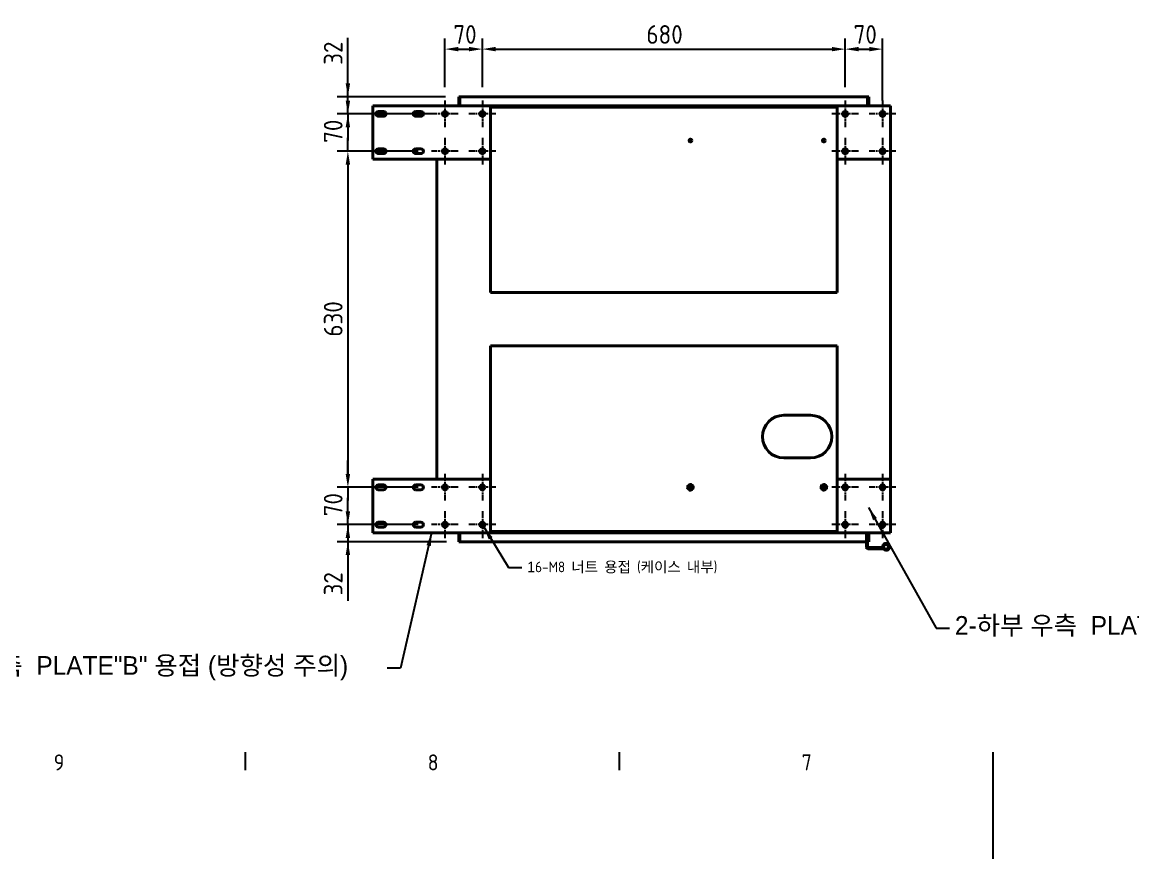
# Model space of a CAD drawing. Header units: millimetres. Extents: x 0 to 51860, y 0 to 5940.
# Drawn here: x 12144 to 14225, y 0 to 1568 of the extents above; entities that cross this region are included whole.
import ezdxf

# ---------------------------------------------------------------- set-up
doc = ezdxf.new("R2010")
doc.units = ezdxf.units.MM
doc.header["$LTSCALE"] = 10
doc.linetypes.add('CHAIN', pattern=[0.3543, 0.2362, -0.0295, 0.0591, -0.0295])
doc.layers.get('0').update_dxf_attribs({"color": 3, "lineweight": 25})
for name, color, linetype, lineweight in [('가시적인 것(ISO)', 3, 'Continuous', 40), ('가시적인 좁은 것(ISO)', 3, 'Continuous', 35), ('경계(ISO)', 7, 'Continuous', 25), ('기호(ISO)', 5, 'Continuous', 25), ('중심 표식(ISO)', 1, 'Continuous', 25), ('치수(ISO)', 2, 'Continuous', 25)]:
    doc.layers.add(name, color=color, linetype=linetype, lineweight=lineweight)
doc.styles.add('문자 텍스트_PSTEK_POSCO', font='isocp.shx')
doc.styles.add('치수 텍스트_PSTEK_POSCO', font='isocp.shx')
doc.dimstyles.new('치수_PSTEK_POSCO', dxfattribs={"dimscale": 10, "dimtxt": 3.5, "dimasz": 2.5, "dimexe": 2, "dimexo": 2.5, "dimgap": 1, "dimtad": 1, "dimrnd": 1e-08, "dimdsep": 46, "dimtxsty": '치수 텍스트_PSTEK_POSCO', "dimcen": 0.09, "dimdle": 10, "dimclrd": 7, "dimclre": 7, "dimclrt": 2, "dimadec": 1, "dimazin": 2, "dimtfac": 1, "dimtmove": 0, "dimatfit": 3, "dimfxl": 0, "dimtolj": 1, "dimlwd": -1, "dimlwe": -1, "dimarcsym": 0})
doc.dimstyles.new('치수_PSTEK_POSCO$7', dxfattribs={"dimscale": 10, "dimtxt": 3.5, "dimasz": 2.5, "dimexe": 2, "dimexo": 2.5, "dimgap": 1, "dimtad": 1, "dimrnd": 1e-08, "dimdsep": 46, "dimtxsty": '치수 텍스트_PSTEK_POSCO', "dimcen": 0.09, "dimdle": 10, "dimclrd": 7, "dimclre": 7, "dimclrt": 2, "dimadec": 1, "dimazin": 2, "dimtfac": 1, "dimtmove": 0, "dimatfit": 3, "dimfxl": 0, "dimtolj": 1, "dimlwd": -1, "dimlwe": -1, "dimarcsym": 0})

# ---------------------------------------------------------------- blocks, each defined once
blk = doc.blocks.new('경계 Default Border')
at = {"layer": '경계(ISO)'}
for p, q in [((280.33, 20), (280.33, 16.6)), ((350.42, 20), (350.42, 16.6))]:
    blk.add_line(p, q, dxfattribs=at)
at = {"layer": '경계(ISO)', "flags": 128}
blk.add_lwpolyline([(420.5, 0), (420.5, 20)], dxfattribs=at)
at = {"layer": '경계(ISO)', "color": 2, "char_height": 3, "attachment_point": 7, "style": '문자 텍스트_PSTEK_POSCO'}
for s, insert in [('9', (244.44, 16.57)), ('8', (314.52, 16.57)), ('7', (384.6, 16.59))]:
    blk.add_mtext(s, dxfattribs=dict(at, insert=insert))
blk = doc.blocks.new('*D56')
at = {"layer": 'Defpoints', "color": 0}
for p in [(12754.2, 696.4), (12911.2, 696.4), (12911.2, 626.4)]:
    blk.add_point(p, dxfattribs=at)
at = {"layer": '치수(ISO)', "color": 7}
for p, q in [((12754.2, 721.4), (12754.2, 746.4)), ((12886.2, 696.4), (12734.2, 696.4)), ((12754.2, 696.4), (12754.2, 671.4)), ((12754.2, 651.4), (12754.2, 671.4)), ((12754.2, 626.4), (12754.2, 651.4)), ((12886.2, 626.4), (12734.2, 626.4)), ((12754.2, 601.4), (12754.2, 576.4))]:
    blk.add_line(p, q, dxfattribs=at)
for points in [[(12750.1, 721.4), (12758.4, 721.4), (12754.2, 696.4)], [(12750.1, 601.4), (12758.4, 601.4), (12754.2, 626.4)]]:
    blk.add_solid(points, dxfattribs=at)
at = {"layer": '치수(ISO)', "color": 2, "insert": (12726.7, 642.1), "char_height": 35, "attachment_point": 4, "rotation": 90, "style": '치수 텍스트_PSTEK_POSCO'}
blk.add_mtext('\\A1;70', dxfattribs=at)
blk = doc.blocks.new('*D57')
at = {"layer": 'Defpoints', "color": 0}
for p in [(12911.2, 626.4), (12754.2, 594.4), (12964.2, 594.4)]:
    blk.add_point(p, dxfattribs=at)
at = {"layer": '치수(ISO)', "color": 7}
for p, q in [((12754.2, 651.4), (12754.2, 676.4)), ((12886.2, 626.4), (12734.2, 626.4)), ((12754.2, 626.4), (12754.2, 594.4)), ((12939.2, 594.4), (12734.2, 594.4)), ((12754.2, 569.4), (12754.2, 483.8))]:
    blk.add_line(p, q, dxfattribs=at)
for points in [[(12750.1, 651.4), (12758.4, 651.4), (12754.2, 626.4)], [(12750.1, 569.4), (12758.4, 569.4), (12754.2, 594.4)]]:
    blk.add_solid(points, dxfattribs=at)
at = {"layer": '치수(ISO)', "color": 2, "insert": (12726.7, 493.8), "char_height": 35, "attachment_point": 4, "rotation": 90, "style": '치수 텍스트_PSTEK_POSCO'}
blk.add_mtext('\\A1;32', dxfattribs=at)
blk = doc.blocks.new('*D58')
at = {"layer": 'Defpoints', "color": 0}
for p in [(12911.2, 1326.4), (12754.2, 696.4), (12911.2, 696.4)]:
    blk.add_point(p, dxfattribs=at)
at = {"layer": '치수(ISO)', "color": 7}
for p, q in [((12886.2, 1326.4), (12734.2, 1326.4)), ((12754.2, 1301.4), (12754.2, 721.4)), ((12886.2, 696.4), (12734.2, 696.4))]:
    blk.add_line(p, q, dxfattribs=at)
for points in [[(12750.1, 1301.4), (12758.4, 1301.4), (12754.2, 1326.4)], [(12750.1, 721.4), (12758.4, 721.4), (12754.2, 696.4)]]:
    blk.add_solid(points, dxfattribs=at)
at = {"layer": '치수(ISO)', "color": 2, "insert": (12726.7, 978.8), "char_height": 35, "attachment_point": 4, "rotation": 90, "style": '치수 텍스트_PSTEK_POSCO'}
blk.add_mtext('\\A1;630', dxfattribs=at)
blk = doc.blocks.new('*D59')
at = {"layer": 'Defpoints', "color": 0}
for p in [(12936.2, 1396.4), (12754.2, 1326.4), (12911.2, 1326.4)]:
    blk.add_point(p, dxfattribs=at)
at = {"layer": '치수(ISO)', "color": 7}
for p, q in [((12754.2, 1421.4), (12754.2, 1446.4)), ((12911.2, 1396.4), (12734.2, 1396.4)), ((12754.2, 1396.4), (12754.2, 1371.4)), ((12754.2, 1371.4), (12754.2, 1351.4)), ((12754.2, 1326.4), (12754.2, 1351.4)), ((12886.2, 1326.4), (12734.2, 1326.4)), ((12754.2, 1301.4), (12754.2, 1276.4))]:
    blk.add_line(p, q, dxfattribs=at)
for points in [[(12750.1, 1421.4), (12758.4, 1421.4), (12754.2, 1396.4)], [(12750.1, 1301.4), (12758.4, 1301.4), (12754.2, 1326.4)]]:
    blk.add_solid(points, dxfattribs=at)
at = {"layer": '치수(ISO)', "color": 2, "insert": (12726.7, 1342.1), "char_height": 35, "attachment_point": 4, "rotation": 90, "style": '치수 텍스트_PSTEK_POSCO'}
blk.add_mtext('\\A1;70', dxfattribs=at)
blk = doc.blocks.new('*D60')
at = {"layer": 'Defpoints', "color": 0}
for p in [(12961.9, 1428.4), (12754.2, 1396.4), (12936.2, 1396.4)]:
    blk.add_point(p, dxfattribs=at)
at = {"layer": '치수(ISO)', "color": 7}
for p, q in [((12754.2, 1453.4), (12754.2, 1539)), ((12936.9, 1428.4), (12734.2, 1428.4)), ((12754.2, 1396.4), (12754.2, 1428.4)), ((12911.2, 1396.4), (12734.2, 1396.4)), ((12754.2, 1371.4), (12754.2, 1346.4))]:
    blk.add_line(p, q, dxfattribs=at)
for points in [[(12750.1, 1453.4), (12758.4, 1453.4), (12754.2, 1428.4)], [(12750.1, 1371.4), (12758.4, 1371.4), (12754.2, 1396.4)]]:
    blk.add_solid(points, dxfattribs=at)
at = {"layer": '치수(ISO)', "color": 2, "insert": (12726.7, 1488.4), "char_height": 35, "attachment_point": 4, "rotation": 90, "style": '치수 텍스트_PSTEK_POSCO'}
blk.add_mtext('\\A1;32', dxfattribs=at)
blk = doc.blocks.new('*D61')
at = {"layer": 'Defpoints', "color": 0}
for p in [(13006.2, 1517.8), (12936.2, 1421.4), (13006.2, 1421.4)]:
    blk.add_point(p, dxfattribs=at)
at = {"layer": '치수(ISO)', "color": 7}
for p, q in [((12936.2, 1446.4), (12936.2, 1537.8)), ((13006.2, 1446.4), (13006.2, 1537.8)), ((12961.2, 1517.8), (12981.2, 1517.8))]:
    blk.add_line(p, q, dxfattribs=at)
for points in [[(12961.2, 1522), (12961.2, 1513.7), (12936.2, 1517.8)], [(12981.2, 1522), (12981.2, 1513.7), (13006.2, 1517.8)]]:
    blk.add_solid(points, dxfattribs=at)
at = {"layer": '치수(ISO)', "color": 2, "insert": (12951.9, 1545.3), "char_height": 35, "attachment_point": 4, "style": '치수 텍스트_PSTEK_POSCO'}
blk.add_mtext('\\A1;70', dxfattribs=at)
blk = doc.blocks.new('*D62')
at = {"layer": 'Defpoints', "color": 0}
for p in [(13686.2, 1517.8), (13006.2, 1421.4), (13686.2, 1421.4)]:
    blk.add_point(p, dxfattribs=at)
at = {"layer": '치수(ISO)', "color": 7}
for p, q in [((13006.2, 1446.4), (13006.2, 1537.8)), ((13686.2, 1446.4), (13686.2, 1537.8)), ((13031.2, 1517.8), (13661.2, 1517.8))]:
    blk.add_line(p, q, dxfattribs=at)
for points in [[(13031.2, 1522), (13031.2, 1513.7), (13006.2, 1517.8)], [(13661.2, 1522), (13661.2, 1513.7), (13686.2, 1517.8)]]:
    blk.add_solid(points, dxfattribs=at)
at = {"layer": '치수(ISO)', "color": 2, "insert": (13313.7, 1545.3), "char_height": 35, "attachment_point": 4, "style": '치수 텍스트_PSTEK_POSCO'}
blk.add_mtext('\\A1;680', dxfattribs=at)
blk = doc.blocks.new('*D63')
at = {"layer": 'Defpoints', "color": 0}
for p in [(13756.2, 1517.8), (13686.2, 1421.4), (13756.2, 1396.4)]:
    blk.add_point(p, dxfattribs=at)
at = {"layer": '치수(ISO)', "color": 7}
for p, q in [((13686.2, 1446.4), (13686.2, 1537.8)), ((13756.2, 1421.4), (13756.2, 1537.8)), ((13711.2, 1517.8), (13731.2, 1517.8))]:
    blk.add_line(p, q, dxfattribs=at)
for points in [[(13711.2, 1522), (13711.2, 1513.7), (13686.2, 1517.8)], [(13731.2, 1522), (13731.2, 1513.7), (13756.2, 1517.8)]]:
    blk.add_solid(points, dxfattribs=at)
at = {"layer": '치수(ISO)', "color": 2, "insert": (13701.9, 1545.3), "char_height": 35, "attachment_point": 4, "style": '치수 텍스트_PSTEK_POSCO'}
blk.add_mtext('\\A1;70', dxfattribs=at)

msp = doc.modelspace()

# ---------------------------------------------------------------- linework, layer by layer
at = {"layer": '가시적인 것(ISO)'}
for p, q in [((12961.8916, 1428.3645), (12964.1916, 1428.3645)), ((12961.8916, 1411.3645), (12961.8916, 1428.3645)), ((12964.1916, 1428.3645), (13728.1916, 1428.3645)), ((12964.1916, 1411.3645), (12964.1916, 1428.3645)), ((13728.1916, 1428.3645), (13730.4916, 1428.3645)), ((13728.1916, 1428.3645), (13728.1916, 1411.3645)), ((13730.4916, 1411.3645), (13730.4916, 1428.3645)), ((13021.1916, 1411.3645), (12801.1916, 1411.3645)), ((12801.1916, 1411.3645), (12801.1916, 1311.3645)), ((12811.1916, 1400.8645), (12821.1916, 1400.8645)), ((12881.1916, 1400.8645), (12891.1916, 1400.8645)), ((13671.1916, 1411.3645), (13021.1916, 1411.3645)), ((13021.1916, 1311.3645), (13021.1916, 1411.3645)), ((13021.1916, 1409.0645), (13671.1916, 1409.0645)), ((13671.1916, 1311.3645), (13671.1916, 1411.3645)), ((13671.1916, 1411.3645), (13771.1916, 1411.3645)), ((13771.1916, 1411.3645), (13771.1916, 1311.3645)), ((12821.1916, 1391.8645), (12811.1916, 1391.8645)), ((12891.1916, 1391.8645), (12881.1916, 1391.8645)), ((12801.1916, 1311.3645), (13021.1916, 1311.3645)), ((12811.1916, 1330.8645), (12821.1916, 1330.8645)), ((12821.1916, 1321.8645), (12811.1916, 1321.8645)), ((12881.1916, 1330.8645), (12891.1916, 1330.8645)), ((12891.1916, 1321.8645), (12881.1916, 1321.8645)), ((12921.1916, 1311.3645), (12921.1916, 711.3645)), ((13021.1916, 1061.3645), (13021.1916, 1311.3645)), ((13671.1916, 1311.3645), (13671.1916, 1061.3645)), ((13771.1916, 1311.3645), (13671.1916, 1311.3645)), ((13771.1916, 711.3645), (13771.1916, 1311.3645)), ((13021.1916, 1061.3645), (13671.1916, 1061.3645)), ((13021.1916, 711.3645), (13021.1916, 961.3645)), ((13021.1916, 961.3645), (13671.1916, 961.3645)), ((13671.1916, 961.3645), (13671.1916, 711.3645)), ((13571.1916, 831.3645), (13621.1916, 831.3645)), ((13621.1916, 751.3645), (13571.1916, 751.3645)), ((13021.1916, 711.3645), (12801.1916, 711.3645)), ((12801.1916, 711.3645), (12801.1916, 611.3645)), ((13021.1916, 611.3645), (13021.1916, 711.3645)), ((13671.1916, 611.3645), (13671.1916, 711.3645)), ((13671.1916, 711.3645), (13771.1916, 711.3645)), ((13771.1916, 711.3645), (13771.1916, 611.3645)), ((12811.1916, 700.8645), (12821.1916, 700.8645)), ((12821.1916, 691.8645), (12811.1916, 691.8645)), ((12881.1916, 700.8645), (12891.1916, 700.8645)), ((12891.1916, 691.8645), (12881.1916, 691.8645)), ((13398.6501, 696.3645), (13393.7331, 696.3645)), ((13648.6501, 696.3645), (13643.7331, 696.3645)), ((12811.1916, 630.8645), (12821.1916, 630.8645)), ((12881.1916, 630.8645), (12891.1916, 630.8645)), ((12801.1916, 611.3645), (13021.1916, 611.3645)), ((12821.1916, 621.8645), (12811.1916, 621.8645)), ((12891.1916, 621.8645), (12881.1916, 621.8645)), ((12961.8916, 611.3645), (12961.8916, 594.3645)), ((12964.1916, 611.3645), (12964.1916, 594.3645)), ((13671.1916, 613.6645), (13021.1916, 613.6645)), ((13021.1916, 611.3645), (13671.1916, 611.3645)), ((13771.1916, 611.3645), (13671.1916, 611.3645)), ((13726.1916, 611.3645), (13726.1916, 583.8645)), ((13728.1916, 594.3645), (13728.1916, 611.3645)), ((13730.4916, 611.3645), (13730.4916, 594.3645)), ((12961.8916, 594.3645), (12964.1916, 594.3645)), ((12964.1916, 594.3645), (13726.1916, 594.3645)), ((13728.1916, 594.3645), (13730.4916, 594.3645)), ((13728.1916, 583.8645), (13728.1916, 594.3645)), ((13756.367, 583.3645), (13728.6916, 583.3645)), ((13728.6916, 581.3645), (13756.6916, 581.3645)), ((13756.6916, 582.3645), (13756.6916, 581.3645))]:
    msp.add_line(p, q, dxfattribs=at)
for centre, radius in [((12936.1916, 1396.3645), 4.5), ((12936.1916, 1396.3645), 4.2), ((12936.1916, 1396.3645), 4), ((13006.1916, 1396.3645), 4.5), ((13006.1916, 1396.3645), 4.2), ((13006.1916, 1396.3645), 4), ((13686.1916, 1396.3645), 4.5), ((13686.1916, 1396.3645), 4.2), ((13686.1916, 1396.3645), 4), ((13756.1916, 1396.3645), 4.5), ((13756.1916, 1396.3645), 4.2), ((13756.1916, 1396.3645), 4), ((13396.1916, 1346.3645), 2.75), ((13646.1916, 1346.3645), 2.75), ((12936.1916, 1326.3645), 4.5), ((12936.1916, 1326.3645), 4.2), ((12936.1916, 1326.3645), 4), ((13006.1916, 1326.3645), 4.5), ((13006.1916, 1326.3645), 4.2), ((13006.1916, 1326.3645), 4), ((13686.1916, 1326.3645), 4.5), ((13686.1916, 1326.3645), 4.2), ((13686.1916, 1326.3645), 4), ((13756.1916, 1326.3645), 4.5), ((13756.1916, 1326.3645), 4.2), ((13756.1916, 1326.3645), 4), ((12936.1916, 696.3645), 4.5), ((13006.1916, 696.3645), 4.5), ((13396.1916, 696.3645), 4.4), ((13396.1916, 696.3645), 2.9998), ((13396.1916, 696.3645), 2.4585), ((13646.1916, 696.3645), 4.4), ((13646.1916, 696.3645), 2.9998), ((13646.1916, 696.3645), 2.4585), ((13686.1916, 696.3645), 4.5), ((13686.1916, 696.3645), 4.2), ((13686.1916, 696.3645), 4), ((13756.1916, 696.3645), 4.5), ((13756.1916, 696.3645), 4.2), ((13756.1916, 696.3645), 4), ((12936.1916, 626.3645), 4.5), ((12936.1916, 626.3645), 4.2), ((12936.1916, 626.3645), 4), ((13006.1916, 626.3645), 4.5), ((13006.1916, 626.3645), 4.2), ((13006.1916, 626.3645), 4), ((13686.1916, 626.3645), 4.5), ((13756.1916, 626.3645), 4.5), ((13762.6916, 584.8645), 4.5)]:
    msp.add_circle(centre, radius, dxfattribs=at)
for centre, radius, start, end in [((12811.1916, 1396.3645), 4.5, 90, 270), ((12821.1916, 1396.3645), 4.5, 270, 90), ((12881.1916, 1396.3645), 4.5, 90, 270), ((12891.1916, 1396.3645), 4.5, 270, 90), ((12811.1916, 1326.3645), 4.5, 90, 270), ((12821.1916, 1326.3645), 4.5, 270, 90), ((12881.1916, 1326.3645), 4.5, 90, 270), ((12891.1916, 1326.3645), 4.5, 270, 90), ((13571.1916, 791.3645), 40, 90, 270), ((13621.1916, 791.3645), 40, 270, 90), ((12811.1916, 696.3645), 4.5, 90, 270), ((12821.1916, 696.3645), 4.5, 270, 90), ((12881.1916, 696.3645), 4.5, 90, 270), ((12891.1916, 696.3645), 4.5, 270, 90), ((12811.1916, 626.3645), 4.5, 90, 270), ((12821.1916, 626.3645), 4.5, 270, 90), ((12881.1916, 626.3645), 4.5, 90, 270), ((12891.1916, 626.3645), 4.5, 270, 90), ((13728.6916, 583.8645), 2.5, 180, 270), ((13728.6916, 583.8645), 0.5, 180, 270), ((13762.6916, 584.8645), 6.5, 202.6198649, 193.3423638)]:
    msp.add_arc(centre, radius, start, end, dxfattribs=at)
for points in [[(13390.8519, 694.1687), (13391.2361, 697.0298), (13391.6202, 699.8909)], [(13395.4233, 690.6423), (13393.1376, 692.4055), (13390.8519, 694.1687)], [(13391.6202, 699.8909), (13394.2901, 700.9887), (13396.9599, 702.0866)], [(13400.763, 692.838), (13398.0932, 691.7402), (13395.4233, 690.6423)], [(13396.9599, 702.0866), (13399.2456, 700.3234), (13401.5313, 698.5602)], [(13401.5313, 698.5602), (13401.1471, 695.6991), (13400.763, 692.838)], [(13640.8519, 694.1687), (13641.2361, 697.0298), (13641.6202, 699.8909)], [(13645.4233, 690.6423), (13643.1376, 692.4055), (13640.8519, 694.1687)], [(13641.6202, 699.8909), (13644.2901, 700.9887), (13646.9599, 702.0866)], [(13650.763, 692.838), (13648.0932, 691.7402), (13645.4233, 690.6423)], [(13646.9599, 702.0866), (13649.2456, 700.3234), (13651.5313, 698.5602)], [(13651.5313, 698.5602), (13651.1471, 695.6991), (13650.763, 692.838)]]:
    msp.add_rational_spline(points, [1, 1.15470053838, 1], degree=2, dxfattribs=at)
at = {"layer": '가시적인 좁은 것(ISO)'}
for centre in [(13396.1916, 696.3645), (13646.1916, 696.3645)]:
    msp.add_arc(centre, 3, 62.3528982, 332.3528982, dxfattribs=at)
at = {"layer": '중심 표식(ISO)', "linetype": 'CHAIN', "ltscale": 5.555937}
for p, q in [((12936.1916, 1421.3645), (12936.1916, 1371.3645)), ((13006.1916, 1421.3645), (13006.1916, 1371.3645)), ((13686.1916, 1421.3645), (13686.1916, 1371.3645)), ((13756.1916, 1421.3645), (13756.1916, 1371.3645)), ((12961.1916, 1396.3645), (12911.1916, 1396.3645)), ((13031.1916, 1396.3645), (12981.1916, 1396.3645)), ((13711.1916, 1396.3645), (13661.1916, 1396.3645)), ((13781.1916, 1396.3645), (13731.1916, 1396.3645)), ((12936.1916, 1351.3645), (12936.1916, 1301.3645)), ((13006.1916, 1351.3645), (13006.1916, 1301.3645)), ((13686.1916, 1351.3645), (13686.1916, 1301.3645)), ((13756.1916, 1351.3645), (13756.1916, 1301.3645)), ((12961.1916, 1326.3645), (12911.1916, 1326.3645)), ((13031.1916, 1326.3645), (12981.1916, 1326.3645)), ((13711.1916, 1326.3645), (13661.1916, 1326.3645)), ((13781.1916, 1326.3645), (13731.1916, 1326.3645)), ((12936.1916, 721.3645), (12936.1916, 671.3645)), ((13006.1916, 721.3645), (13006.1916, 671.3645)), ((13686.1916, 721.3645), (13686.1916, 671.3645)), ((13756.1916, 721.3645), (13756.1916, 671.3645)), ((12961.1916, 696.3645), (12911.1916, 696.3645)), ((13031.1916, 696.3645), (12981.1916, 696.3645)), ((13711.1916, 696.3645), (13661.1916, 696.3645)), ((13781.1916, 696.3645), (13731.1916, 696.3645)), ((12936.1916, 651.3645), (12936.1916, 601.3645)), ((13006.1916, 651.3645), (13006.1916, 601.3645)), ((13686.1916, 651.3645), (13686.1916, 601.3645)), ((13756.1916, 651.3645), (13756.1916, 601.3645)), ((12961.1916, 626.3645), (12911.1916, 626.3645)), ((13031.1916, 626.3645), (12981.1916, 626.3645)), ((13711.1916, 626.3645), (13661.1916, 626.3645)), ((13781.1916, 626.3645), (13731.1916, 626.3645))]:
    msp.add_line(p, q, dxfattribs=at)

# ---------------------------------------------------------------- block references
at = {"xscale": 10, "yscale": 10, "zscale": 10}
msp.add_blockref('경계 Default Border', (9758.5863, 0), dxfattribs=at)

# ---------------------------------------------------------------- texts
at = {"layer": '기호(ISO)', "color": 2, "insert": (13090.2267, 546.0568), "char_height": 20, "width": 420.789842, "attachment_point": 4, "line_spacing_factor": 0.35, "style": '치수 텍스트_PSTEK_POSCO'}
msp.add_mtext('{\\fisocp|b0|i0;\\H20.0000;\\fAIGDT|b0|i0;\\H20.0000;1\\fisocp|b0|i0;\\H20.0000;6-M8 너트 용접 (케이스 내부)}', dxfattribs=at)
at = {"layer": '기호(ISO)', "color": 2, "char_height": 34.999999, "attachment_point": 4, "style": '치수 텍스트_PSTEK_POSCO'}
for s, insert, width in [('{\\f굴림|b0|i0;\\H35.0000;2-하부 우측  PLATE"C" 용접 (방향성 주의)}', (13891.7419, 432.2103), 904.007816), ('{\\f굴림|b0|i0;\\H35.0000;2-하부 좌측  PLATE"B" 용접 (방향성 주의)}', (11915.9823, 357.1811), 902.101135)]:
    msp.add_mtext(s, dxfattribs=dict(at, insert=insert, width=width))

# ---------------------------------------------------------------- dimensions: what is measured, and where the dimension line sits
at = {"layer": '치수(ISO)', "color": 7}
for base, p1, p2, angle, override, picture, middle in [((13006.1916, 1517.822), (12936.1916, 1421.3645), (13006.1916, 1421.3645), 180, {"dimdec": 2, "dimtp": 0, "dimtm": 0, "dimtdec": 2, "dimtofl": 1, "dimatfit": 1}, '*D61', (12971.1916, 1517.822)), ((13686.1916, 1517.822), (13006.1916, 1421.3645), (13686.1916, 1421.3645), 180, {"dimdec": 2, "dimtp": 0, "dimtm": 0, "dimtdec": 2, "dimtofl": 0, "dimatfit": 1}, '*D62', (13346.2916, 1517.822)), ((13756.1916, 1517.822), (13686.1916, 1421.3645), (13756.1916, 1396.3645), 180, {"dimdec": 2, "dimtp": 0, "dimtm": 0, "dimtdec": 2, "dimtofl": 1, "dimatfit": 1}, '*D63', (13721.1916, 1517.822)), ((12754.2455, 1396.3645), (12961.8916, 1428.3645), (12936.1916, 1396.3645), 90, {"dimdec": 2, "dimtp": 0, "dimtm": 0, "dimtdec": 2, "dimtofl": 1, "dimatfit": 1}, '*D60', (12754.2455, 1508.6655)), ((12754.2455, 1326.3645), (12936.1916, 1396.3645), (12911.1916, 1326.3645), 90, {"dimdec": 2, "dimtp": 0, "dimtm": 0, "dimtdec": 2, "dimtofl": 0}, '*D59', (12754.2455, 1361.3645)), ((12754.2455, 696.3645), (12911.1916, 1326.3645), (12911.1916, 696.3645), 90, {"dimdec": 2, "dimtp": 0, "dimtm": 0, "dimtdec": 2, "dimtofl": 0, "dimatfit": 1}, '*D58', (12754.2455, 1011.3645)), ((12754.2455, 696.3645), (12911.1916, 626.3645), (12911.1916, 696.3645), 90, {"dimdec": 2, "dimtp": 0, "dimtm": 0, "dimtdec": 2, "dimtofl": 0}, '*D56', (12754.2455, 661.3645)), ((12754.2455, 594.3645), (12911.1916, 626.3645), (12964.1916, 594.3645), 90, {"dimdec": 2, "dimtp": 0, "dimtm": 0, "dimtdec": 2, "dimtofl": 1, "dimatfit": 1}, '*D57', (12754.2455, 514.0634))]:
    dim = msp.add_linear_dim(base=base, p1=p1, p2=p2, angle=angle, dimstyle='치수_PSTEK_POSCO', override=override, dxfattribs=at)
    dim.commit()
    dim.dimension.update_dxf_attribs({"geometry": picture, "text_midpoint": middle, "dimtype": 160})

# ---------------------------------------------------------------- leaders
at = {"layer": '기호(ISO)', "color": 7, "annotation_type": 0, "has_hookline": 1}
for points, hookline_direction, text_width in [([(13729.817, 658.5168), (13856.7419, 432.2103), (13881.7419, 432.2103)], 0, 855.2397), ([(12911.1916, 611.3645), (12853.0834, 357.1811), (12828.0834, 357.1811)], 1, 853.2823), ([(13008.6916, 622.0343), (13055.2267, 546.0568), (13080.2267, 546.0568)], 0, 376.1388)]:
    msp.add_leader(points, dimstyle='치수_PSTEK_POSCO$7', override={"dimtad": 0}, dxfattribs=dict(at, hookline_direction=hookline_direction, text_width=text_width))

doc.saveas('drawing.dxf')
